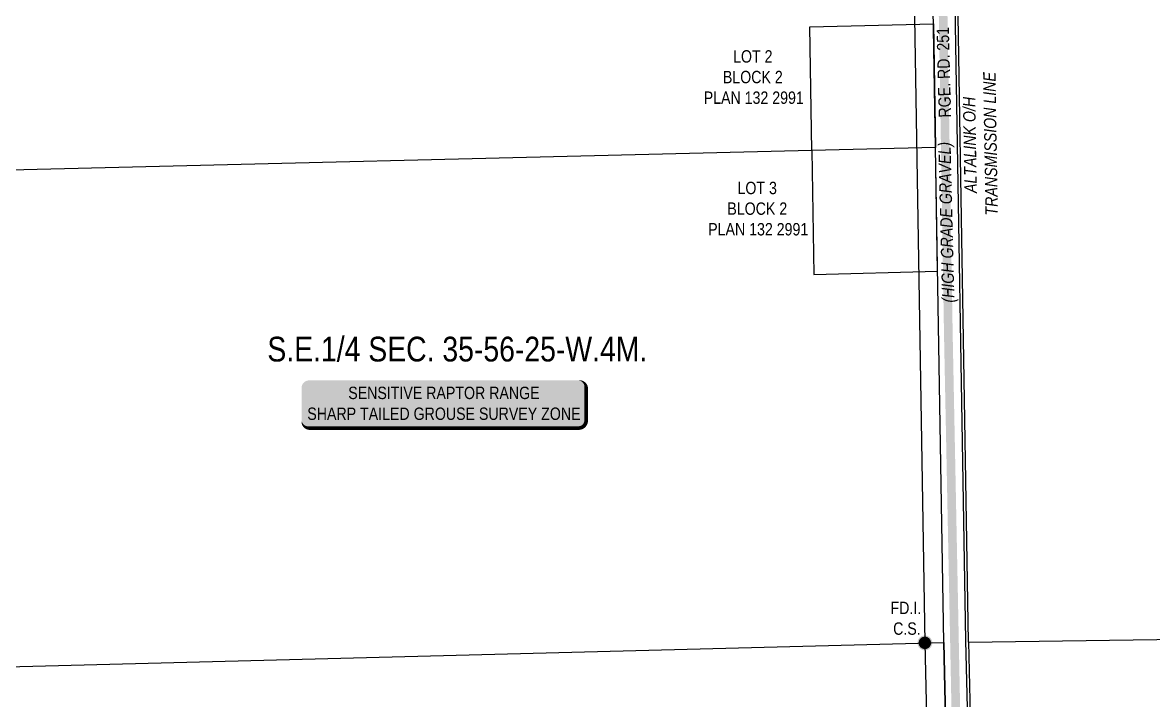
# Model space of a CAD drawing. Extents: x 88833 to 97610, y 5963373 to 5974710.
# Drawn here: x 91545 to 92459, y 5968247 to 5968794 of the extents above; entities that cross this region are included whole.
import ezdxf
from ezdxf.enums import TextEntityAlignment as Align

# ---------------------------------------------------------------- set-up
doc = ezdxf.new("R2010")
doc.units = 0
doc.header["$LTSCALE"] = 5
for name, color, linetype in [('AS-POWER', 104, 'foc-POWER'), ('AS-POWER-T', 104, 'Continuous'), ('AS-ROADS', 254, 'Continuous'), ('AS-WILDLIFE-BLOCK', 131, 'Continuous'), ('C-SYMBOL', 7, 'Continuous'), ('F-RW', 190, 'Continuous'), ('L-MON', 1, 'Continuous'), ('L-ROAD-T', 7, 'Continuous'), ('L-SEC', 7, 'Continuous'), ('L-TITLEDB', 4, 'Continuous'), ('L-TITLEDB-T', 4, 'Continuous')]:
    doc.layers.add(name, color=color, linetype=linetype)
doc.layers.add('T-TEXT', color=48, linetype='Continuous', lineweight=18)
doc.styles.add('100L', font='ARIALN.TTF', dxfattribs={"height": 10})
doc.styles.add('175L', font='ARIALN.TTF', dxfattribs={"height": 2})
doc.styles.add('80', font='ARIALN.TTF', dxfattribs={"height": 10})
doc.styles.add('80L', font='ARIALN.TTF', dxfattribs={"height": 10})
doc.styles.add('80LS', font='ARIALNI.TTF', dxfattribs={"height": 10})
doc.styles.add('foc-LtypeFont', font='ARIALN.TTF', dxfattribs={"height": 7.35})
doc.linetypes.add('foc-POWER', pattern='A,6,-1,["P",foc-LtypeFont,S=0.2,R=0,X=-0.625,Y=-0.75],-1.24,4', length=12.24)

# ---------------------------------------------------------------- blocks, each defined once
blk = doc.blocks.new('fdia')
at = {"color": 255, "const_width": 1}
blk.add_lwpolyline([(-0.5, 0, 1), (0.5, 0, 1)], format="xyb", close=True, dxfattribs=at)
blk = doc.blocks.new('Fdiaa')
blk.add_blockref('fdia', (0, 0))
blk = doc.blocks.new('fdib')
at = {"color": 1, "const_width": 1.6}
blk.add_lwpolyline([(-0.4, 0, 1), (0.4, 0, 1)], format="xyb", close=True, dxfattribs=at)
at = {"color": 1}
blk.add_circle((0, 0), 0.8, dxfattribs=at)
blk = doc.blocks.new('Fdibb')
blk.add_blockref('fdib', (0, 0))
blk = doc.blocks.new('fdicc')
for name in ['Fdibb', 'Fdiaa']:
    blk.add_blockref(name, (0, 0))
blk = doc.blocks.new('FDI')
blk.add_blockref('fdicc', (0, 0))
blk = doc.blocks.new('*U851')
h = blk.add_hatch(color=255)
edge = h.paths.add_edge_path()
edge.add_line((-109, -20), (109, -20))
edge.add_arc((109, -14), 6, 270, 360)
edge.add_line((115, -14), (115, 12.5))
edge.add_arc((109, 12.5), 6, 0, 90)
edge.add_line((109, 18.5), (-109, 18.5))
edge.add_arc((-109, 12.5), 6, 90, 180)
edge.add_line((-115, 12.5), (-115, -14))
edge.add_arc((-109, -14), 6, 180, 270)
at = {"color": 131, "flags": 128}
blk.add_lwpolyline([(-109, -20, 3, 3, 0), (109, -20, 3, 3, 0.414214), (115, -14, 3, 3, 0), (115, 12.5, 3, 0, 0.414214), (109, 18.5, 0, 0, 0), (-109, 18.5, 0, 0, 0.414214), (-115, 12.5, 0, 0, 0), (-115, -14, 0, 3, 0.414214)], format="xyseb", close=True, dxfattribs=at)
at = {"color": 131, "style": '80'}
blk.add_attdef('ENTER_TEXT_001', (-35.99, -5), '', height=10, dxfattribs=at)

msp = doc.modelspace()

# ---------------------------------------------------------------- linework, layer by layer
at = {"layer": 'AS-POWER', "flags": 128}
msp.add_lwpolyline([(92356.427, 5966687.888), (92344.727, 5966692.519), (92335.948, 5967048.117), (92315.742, 5967946.57), (92307.174, 5968295.015), (92297.84, 5968856.25)], dxfattribs=at)
at = {"layer": 'AS-ROADS', "const_width": 7, "flags": 128}
msp.add_lwpolyline([(92357.142, 5965756.439), (92333.488, 5966675.647), (92310.644, 5967663.78), (92293.117, 5968542.773), (92269.466, 5969994.037)], dxfattribs=at)
at = {"layer": 'F-RW'}
msp.add_line((92260.903, 5969092.811), (92274.167, 5968293.167), dxfattribs=at)
at = {"layer": 'F-RW', "linetype": 'Continuous', "flags": 128}
msp.add_lwpolyline([(92274.167, 5968293.167), (92288.37, 5967663.327), (92288.708, 5967648.328), (92292.272, 5967487.84), (92301.08, 5967089.455), (92316.304, 5967089.792), (92307.219, 5967487.77), (92289.394, 5968293.563)], dxfattribs=at)
at = {"layer": 'L-SEC', "flags": 128}
for points in [[(92289.396, 5968293.42), (92276.1, 5969093.096)], [(92309.498, 5968293.754), (92296.201, 5969093.43)], [(92309.498, 5968293.703), (93924.307, 5968316.486)], [(91387.651, 5968270.138), (92289.394, 5968293.563)], [(92289.396, 5968293.42), (92307.219, 5967487.77)], [(92309.495, 5968293.873), (92327.649, 5967488.669)]]:
    msp.add_lwpolyline(points, dxfattribs=at)
at = {"layer": 'L-TITLEDB', "flags": 128}
msp.add_lwpolyline([(92182.876, 5968690.713), (91480.242, 5968673.479), (91472.823, 5969074.618), (92276.1, 5969093.096)], dxfattribs=at)
for points in [[(92181.213, 5968790.648), (92281.088, 5968793.133), (92282.749, 5968693.187), (92182.876, 5968690.713)], [(92182.876, 5968690.713), (92184.501, 5968590.767), (92284.41, 5968593.325), (92282.749, 5968693.187)]]:
    msp.add_lwpolyline(points, close=True, dxfattribs=at)

# ---------------------------------------------------------------- block references
at = {"layer": 'AS-WILDLIFE-BLOCK'}
ref = msp.add_blockref('*U851', (91885.691, 5968486.64), dxfattribs=dict(at, xscale=0.9992045070000001, yscale=0.9992045070000001, zscale=0.9992045070000001))
ref.add_attrib('ENTER_TEXT_001', 'SENSITIVE RAPTOR RANGE', (91808.468, 5968490.056), dxfattribs={"layer": '0', "color": 131, "height": 9.99205, "style": '80'})
ref.add_attrib('ENTER_TEXT_002', 'SHARP TAILED GROUSE SURVEY ZONE', (91775.397, 5968473.225), dxfattribs={"layer": '0', "color": 131, "height": 9.99205, "style": '80'})
at = {"layer": 'L-MON', "color": 5, "xscale": 5, "yscale": 5, "zscale": 5}
msp.add_blockref('FDI', (92274.167, 5968293.167), dxfattribs=at)

# ---------------------------------------------------------------- texts
at = {"layer": 'AS-POWER-T', "insert": (92306.512, 5968633.761), "char_height": 10, "attachment_point": 1, "rotation": 90.93813, "style": '100L'}
msp.add_mtext_dynamic_manual_height_columns('\\pi22.617;{\\fArial Narrow|b0|i1|c0|p34;ALTALINK O/H\\P\\pi4.1721;TRANSMISSION LINE}', width=123.26925, gutter_width=55, heights=[0], dxfattribs=at)
at = {"layer": 'C-SYMBOL', "color": 3, "style": '175L'}
msp.add_text('S.E.1/4 SEC. 35-56-25-W.4M.', height=20, dxfattribs=at).set_placement((91896.571, 5968514.412), align=Align.BOTTOM_CENTER)
at = {"layer": 'L-MON', "insert": (92218.792, 5968326.384), "char_height": 10, "attachment_point": 1, "style": '100L'}
msp.add_mtext_dynamic_manual_height_columns('\\pi27.614;FD.I.\\P\\pi29.742;C.S.', width=50.4928, gutter_width=50, heights=[0], dxfattribs=at)
at = {"layer": 'L-ROAD-T', "insert": (92284.469, 5968753.843), "char_height": 10, "width": 74.18777, "attachment_point": 2, "rotation": 91.409444, "style": '80L'}
msp.add_mtext('RGE. RD. 251', dxfattribs=at)
at = {"layer": 'L-TITLEDB-T', "char_height": 9.99205, "attachment_point": 1, "style": '100L'}
for s, insert in [('\\pi29.035;LOT 2\\P\\pi20.781;BLOCK 2\\P\\pi5.3196;PLAN 132 2991', (92090.244, 5968771.77)), ('\\pi29.005;LOT 3\\P\\pi20.781;BLOCK 2\\P\\pi5.3196;PLAN 132 2991', (92093.845, 5968665.529))]:
    msp.add_mtext_dynamic_manual_height_columns(s, width=88.46266, gutter_width=55, heights=[0], dxfattribs=dict(at, insert=insert))
at = {"layer": 'T-TEXT', "insert": (92286.541, 5968632.704), "char_height": 10, "width": 135.64186, "attachment_point": 2, "rotation": 91.409444, "style": '80LS'}
msp.add_mtext('(HIGH GRADE GRAVEL)', dxfattribs=at)

doc.saveas('drawing.dxf')
